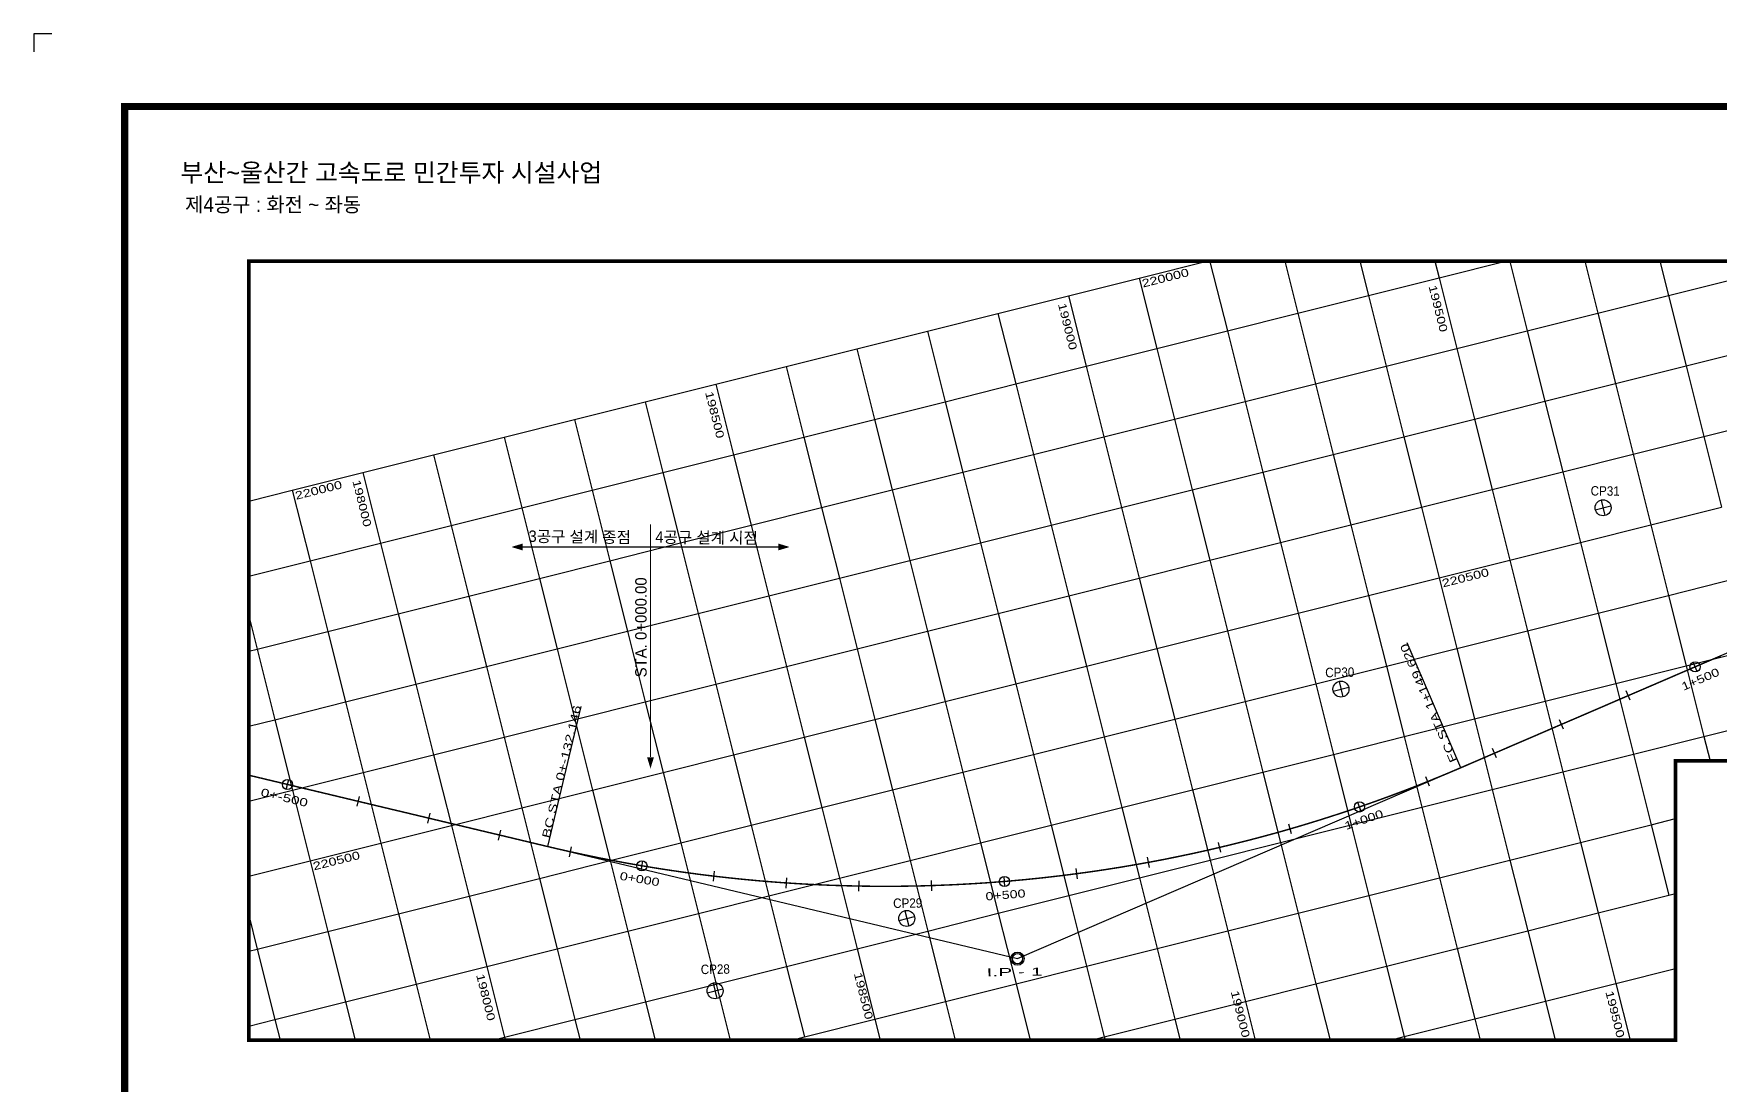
# Model space of a CAD drawing. Header units: millimetres. Extents: x 0 to 1450, y 0 to 594.
# Drawn here: x 0 to 463.7, y 304.9 to 594 of the extents above; entities that cross this region are included whole.
import ezdxf
from ezdxf.enums import TextEntityAlignment as Align

# ---------------------------------------------------------------- set-up
doc = ezdxf.new("R2010")
doc.units = ezdxf.units.MM
doc.header["$LTSCALE"] = 10
for name, color, linetype in [('CA-ALGN-CNTL', 2, 'Continuous'), ('CA-ALGN-IPLN', 1, 'Continuous'), ('CA-ALGN-STSM', 2, 'Continuous'), ('CA-ALGN-SUBL', 1, 'Continuous'), ('CA-ALGN-SUBT', 2, 'Continuous'), ('CA-ALGN-TEXT', 3, 'Continuous'), ('CV-GRID-BORD', 4, 'Continuous'), ('CV-GRID-LINE', 1, 'Continuous'), ('CV-GRID-TEXT', 4, 'Continuous'), ('CX-BORD', 3, 'Continuous'), ('CX-BORD-LIN1', 4, 'Continuous'), ('CX-BORD-LIN2', 3, 'Continuous'), ('CX-BORD-TEX2', 7, 'Continuous'), ('CX-BORD-TEX3', 6, 'Continuous'), ('CX-MISC', 2, 'Continuous'), ('CZ-LIN1', 7, 'Continuous'), ('CZ-TEX1', 6, 'Continuous')]:
    doc.layers.add(name, color=color, linetype=linetype)
doc.styles.add('GHG1', font='Dotum.ttf')
doc.styles.add('RP2', font='Dotum.ttf')
doc.styles.add('TB_TEXT', font='Dotum.ttf')
doc.styles.add('TB_WBTXT', font='Dotum.ttf')
doc.styles.add('TB_WMTXT', font='Dotum.ttf')

# ---------------------------------------------------------------- blocks, each defined once
blk = doc.blocks.new('CXBLKA1-KHCA-부산~울산409_K2H(가1450)')
at = {"layer": 'CX-BORD-LIN1', "const_width": 2}
blk.add_lwpolyline([(1430, 20), (25, 20), (25, 574), (1430, 574)], close=True, dxfattribs=at)
at = {"layer": 'CX-MISC'}
blk.add_lwpolyline([(5, 594), (0, 594), (0, 589)], dxfattribs=at)
at = {"layer": 'CX-BORD-LIN1', "style": 'TB_TEXT'}
for tag, height, p in [('TR_RNUM4', 3, (310.11, 46.64)), ('TR_RDAT4', 3.5, (342.5, 47)), ('TR_DGN4', 3.5, (1093.12, 47)), ('TR_CHK4', 3.5, (1133.12, 47)), ('TR_APP4', 3.5, (1173.12, 47)), ('TR_RNUM3', 3, (310.11, 40.64)), ('TR_RDAT3', 3.5, (342.5, 41)), ('TR_DGN3', 3.5, (1093.12, 41)), ('TR_CHK3', 3.5, (1133.12, 41)), ('TR_APP3', 3.5, (1173.12, 41)), ('TR_RNUM2', 3, (310.11, 34.64)), ('TR_RDAT2', 3.5, (342.5, 35)), ('TR_DGN2', 3.5, (1093.12, 35)), ('TR_CHK2', 3.5, (1133.12, 35)), ('TR_APP2', 3.5, (1173.12, 35)), ('TR_RNUM1', 3, (310.11, 28.64)), ('TR_RDAT1', 3.5, (342.5, 29)), ('TR_DGN1', 3.5, (1093.12, 29)), ('TR_CHK1', 3.5, (1133.12, 29)), ('TR_APP1', 3.5, (1173.12, 29))]:
    blk.add_attdef(tag, text='', height=height, dxfattribs=at).set_placement(p, align=Align.MIDDLE_CENTER)
for tag, p in [('TR_RCON4', (367.3, 47)), ('TR_RCON3', (367.3, 41)), ('TR_RCON2', (367.3, 35)), ('TR_RCON1', (367.3, 29))]:
    blk.add_attdef(tag, text='', height=3.5, dxfattribs=at).set_placement(p, align=Align.MIDDLE_LEFT)
at = {"layer": 'CX-BORD-LIN2', "style": 'TB_TEXT'}
blk.add_attdef('TD_VERSION', text='', height=3, rotation=90, dxfattribs=at).set_placement((1434.5, 68.01), align=Align.MIDDLE_CENTER)
at = {"layer": 'CX-BORD-TEX2', "style": 'TB_WMTXT'}
for tag, height, p in [('TB_CNAME', 5, (40.34, 551.83)), ('TB_CSCOP', 4, (41.63, 543.83))]:
    blk.add_attdef(tag, text='', height=height, dxfattribs=at).set_placement(p, align=Align.BOTTOM_LEFT)
at = {"layer": 'CX-BORD-TEX2', "style": 'TB_WBTXT'}
for tag, height, p in [('TB_MTITIL', 10, (727.5, 553.33)), ('TB_STITL', 7, (727.5, 538.33))]:
    blk.add_attdef(tag, text='', height=height, dxfattribs=at).set_placement(p, align=Align.MIDDLE_CENTER)
at = {"layer": 'CX-BORD-TEX3', "style": 'TB_TEXT'}
for tag, height, p in [('TD_DCOMP', 4.5, (242.5, 45)), ('TD_CSECT', 4.5, (1245, 45)), ('TD_DNAME_TOP', 4.5, (1389, 45)), ('TD_CCOMP', 4.5, (242.5, 35)), ('TD_HSCAL', 4.5, (1260.7, 35.24)), ('TD_VSCAL', 4.5, (1289.78, 35.24)), ('TD_DNAME_MAIN', 4.5, (1389, 39.01)), ('TD_DNAME_BOT', 3, (1389, 33.65)), ('TD_CNAME', 4.5, (90, 25.75)), ('TD_CSTEP', 4.5, (278.24, 25.53)), ('TD_FIELD', 4.5, (207.5, 25.53)), ('TD_DWGCODE', 4.5, (1275, 25.39)), ('TD_DWGNO', 4.5, (1389, 25.39))]:
    blk.add_attdef(tag, text='', height=height, dxfattribs=at).set_placement(p, align=Align.MIDDLE_CENTER)
at = {"layer": 'CX-BORD-TEX3', "style": 'TB_TEXT', "width": 0.9}
blk.add_attdef('TD_CDIST', text='', height=4, dxfattribs=at).set_placement((1290, 45), align=Align.MIDDLE_CENTER)

msp = doc.modelspace()

# ---------------------------------------------------------------- linework, layer by layer
at = {"layer": 'CA-ALGN-CNTL', "const_width": 0.4}
msp.add_lwpolyline([(59.12, 390.16), (61.98, 389.48), (65.87, 388.55), (69.76, 387.62), (73.65, 386.69), (77.54, 385.77), (81.43, 384.84), (85.32, 383.91), (89.21, 382.98), (93.1, 382.05), (97, 381.12), (100.89, 380.2), (104.78, 379.27), (108.67, 378.34), (112.56, 377.41), (116.45, 376.48), (120.34, 375.55), (124.23, 374.62), (128.12, 373.7), (132.01, 372.77), (135.9, 371.84), (139.79, 370.91), (141.32, 370.55), (143.69, 369.99), (147.59, 369.1), (151.5, 368.26), (155.41, 367.45), (159.34, 366.68), (163.27, 365.95), (167.21, 365.26), (168.2, 365.1), (170.17, 364.77), (171.16, 364.61), (174.4, 364.11), (174.93, 364.03), (175.11, 364), (175.71, 363.92), (179.07, 363.43), (179.47, 363.38), (179.71, 363.35), (182.44, 362.98), (182.9, 362.92), (183.04, 362.9), (187.01, 362.41), (187.11, 362.4), (187.3, 362.37), (190.98, 361.96), (193.57, 361.69), (193.65, 361.68), (194.96, 361.55), (198.12, 361.25), (198.42, 361.22), (198.94, 361.17), (202.93, 360.84), (205.24, 360.67), (205.3, 360.66), (206.92, 360.55), (208.31, 360.46), (210.19, 360.34), (210.77, 360.3), (210.91, 360.3), (212.17, 360.23), (214.9, 360.08), (218.9, 359.91), (222.9, 359.78), (226.9, 359.69), (228.44, 359.66), (229, 359.65), (229.38, 359.65), (230.64, 359.63), (230.86, 359.63), (230.9, 359.63), (231.02, 359.63), (231.38, 359.63), (234.74, 359.62), (234.9, 359.62), (238.1, 359.64), (238.36, 359.64), (238.9, 359.65), (242, 359.7), (242.06, 359.7), (242.48, 359.71), (242.5, 359.71), (242.9, 359.71), (243.28, 359.72), (243.36, 359.72), (245.49, 359.78), (245.55, 359.78), (246.89, 359.82), (247.89, 359.85), (247.97, 359.86), (250.63, 359.96), (250.69, 359.96), (250.89, 359.97), (253.39, 360.08), (253.39, 360.08), (254.89, 360.16), (256.28, 360.23), (256.36, 360.24), (258.52, 360.36), (258.58, 360.36), (258.88, 360.38), (260.48, 360.49), (260.54, 360.49), (261.28, 360.54), (261.35, 360.54), (262.87, 360.65), (265.58, 360.85), (265.64, 360.86), (266.86, 360.96), (267.32, 360.99), (267.38, 361), (269.37, 361.17), (269.43, 361.18), (270.84, 361.3), (270.98, 361.32), (271.04, 361.32), (271.84, 361.4), (272.24, 361.43), (272.84, 361.49), (273.11, 361.52), (274.83, 361.69), (276.81, 361.9), (276.89, 361.91), (277.49, 361.97), (277.77, 362), (278.8, 362.12), (282.78, 362.58), (286.74, 363.09), (290.71, 363.63), (294.66, 364.22), (298.61, 364.84), (300.39, 365.14), (302.56, 365.51), (306.1, 366.14), (306.5, 366.21), (308.95, 366.67), (310.43, 366.95), (314.35, 367.74), (318.26, 368.56), (321, 369.16), (322.17, 369.42), (323.93, 369.82), (326.07, 370.32), (329.96, 371.26), (332.87, 371.99), (333.83, 372.23), (337.7, 373.25), (341.56, 374.3), (344.45, 375.12), (345.41, 375.4), (345.89, 375.54), (346.5, 375.72), (346.95, 375.85), (349.25, 376.53), (353.07, 377.7), (356.88, 378.91), (360.69, 380.15), (364.47, 381.44), (368.25, 382.76), (369.1, 383.06), (370.41, 383.54), (371.24, 383.84), (372.01, 384.12), (372.67, 384.36), (375.76, 385.52), (379.49, 386.95), (381.41, 387.7), (383.21, 388.42), (386.92, 389.93), (388.03, 390.39), (390.61, 391.48), (392.37, 392.23), (392.92, 392.47), (394.28, 393.05), (394.48, 393.14), (397.96, 394.64), (401.63, 396.22), (402.16, 396.45), (402.31, 396.51), (402.73, 396.69), (404.75, 397.56), (405.3, 397.8), (405.4, 397.84), (405.58, 397.92), (405.63, 397.94), (405.73, 397.98), (406.06, 398.13), (408.98, 399.38), (409.62, 399.66), (412.65, 400.96), (416.32, 402.55), (420, 404.13), (421.47, 404.76), (422.66, 405.28), (423.4, 405.59), (423.67, 405.71), (427.35, 407.29), (429.73, 408.32), (429.92, 408.4), (430.01, 408.44), (431.02, 408.87), (431.3, 408.99), (431.85, 409.23), (434.14, 410.22), (434.62, 410.43), (434.69, 410.46), (438.07, 411.91), (438.18, 411.96), (438.37, 412.04), (442.04, 413.62), (444.43, 414.65), (445.35, 415.04), (445.72, 415.2), (446.82, 415.68), (446.85, 415.69), (447.07, 415.79), (447.22, 415.85), (449.39, 416.78), (453.06, 418.37), (456.74, 419.95), (457.56, 420.3), (460.41, 421.53), (460.78, 421.69), (463.9, 423.03)], dxfattribs=at)
at = {"layer": 'CA-ALGN-IPLN'}
msp.add_lwpolyline([(59.12, 390.16), (270.45, 339.73), (615.41, 488.28), (1114.03, 463.14)], dxfattribs=at)
at = {"layer": 'CA-ALGN-STSM', "linetype": 'Continuous'}
for p, q in [((429.3, 463.14), (433.57, 464.21)), ((430.9, 465.81), (431.97, 461.54)), ((457.29, 418.66), (456.18, 421.23)), ((457.29, 418.66), (456.18, 421.23)), ((357.26, 413.29), (361.53, 414.36)), ((358.86, 415.96), (359.93, 411.69)), ((438.92, 410.75), (437.81, 413.32)), ((420.55, 402.84), (419.44, 405.41)), ((402.18, 394.93), (401.08, 397.5)), ((383.73, 387.12), (382.69, 389.72)), ((69.44, 386.26), (70.09, 388.99)), ((69.44, 386.26), (70.09, 388.99)), ((88.89, 381.62), (89.54, 384.34)), ((364.93, 380.11), (364.02, 382.76)), ((364.93, 380.11), (364.02, 382.76)), ((108.34, 376.98), (108.99, 379.7)), ((345.8, 374.05), (345.02, 376.74)), ((127.8, 372.33), (128.45, 375.06)), ((326.39, 368.96), (325.75, 371.68)), ((147.28, 367.74), (147.89, 370.47)), ((166.98, 363.88), (167.45, 366.64)), ((166.98, 363.88), (167.45, 366.64)), ((306.75, 364.83), (306.24, 367.59)), ((186.84, 361.02), (187.17, 363.8)), ((206.82, 359.15), (207.01, 361.95)), ((266.97, 359.56), (266.75, 362.35)), ((266.97, 359.56), (266.75, 362.35)), ((286.93, 361.7), (286.56, 364.48)), ((226.87, 358.29), (226.92, 361.09)), ((246.94, 358.42), (246.85, 361.22)), ((239.48, 352.91), (240.55, 348.64)), ((237.89, 350.24), (242.15, 351.31)), ((185.17, 330.35), (189.44, 331.42)), ((186.77, 333.02), (187.84, 328.75))]:
    msp.add_line(p, q, dxfattribs=at)
for centre, radius in [((431.44, 463.68), 2.2), ((456.74, 419.95), 1.4), ((359.39, 413.82), 2.2), ((69.76, 387.62), 1.4), ((364.47, 381.44), 1.4), ((167.21, 365.26), 1.4), ((266.86, 360.96), 1.4), ((240.02, 350.78), 2.2), ((270.45, 339.73), 1.8), ((270.45, 339.73), 1.4), ((187.31, 330.89), 2.2)]:
    msp.add_circle(centre, radius, dxfattribs=at)
at = {"layer": 'CA-ALGN-SUBL', "linetype": 'Continuous'}
for p, q in [((392.37, 392.23), (377.58, 426.58)), ((141.32, 370.55), (150.51, 409.06))]:
    msp.add_line(p, q, dxfattribs=at)
at = {"layer": 'CV-GRID-BORD', "const_width": 1}
msp.add_lwpolyline([(1118.61, 317.36), (1389.19, 317.36), (1389.19, 531.46), (59.12, 531.46), (59.12, 317.36), (451.35, 317.36), (451.35, 394.08), (1118.61, 394.08), (1118.61, 317.36)], dxfattribs=at)
at = {"layer": 'CV-GRID-LINE', "linetype": 'Continuous'}
for p, q in [((303.89, 526.83), (323.29, 531.7)), ((323.29, 531.7), (328.15, 512.3)), ((343.97, 531.46), (347.55, 517.16)), ((364.59, 531.46), (366.95, 522.02)), ((385.21, 531.46), (386.35, 526.88)), ((386.35, 526.88), (405.75, 531.75)), ((405.75, 531.75), (410.62, 512.35)), ((426.45, 531.46), (430.02, 517.21)), ((447.06, 531.46), (449.42, 522.07)), ((284.49, 521.97), (303.89, 526.83)), ((303.89, 526.83), (308.75, 507.43)), ((366.95, 522.02), (386.35, 526.88)), ((386.35, 526.88), (391.22, 507.48)), ((449.42, 522.07), (468.82, 526.93)), ((265.09, 517.11), (284.49, 521.97)), ((284.49, 521.97), (289.36, 502.57)), ((347.55, 517.16), (366.95, 522.02)), ((366.95, 522.02), (371.82, 502.62)), ((430.02, 517.21), (449.42, 522.07)), ((449.42, 522.07), (454.28, 502.67)), ((245.69, 512.25), (265.09, 517.11)), ((265.09, 517.11), (269.96, 497.71)), ((328.15, 512.3), (347.55, 517.16)), ((347.55, 517.16), (352.42, 497.76)), ((410.62, 512.35), (430.02, 517.21)), ((430.02, 517.21), (434.88, 497.81)), ((226.29, 507.38), (245.69, 512.25)), ((245.69, 512.25), (250.56, 492.85)), ((308.75, 507.43), (328.15, 512.3)), ((328.15, 512.3), (333.02, 492.9)), ((391.22, 507.48), (410.62, 512.35)), ((410.62, 512.35), (415.48, 492.95)), ((206.89, 502.52), (226.29, 507.38)), ((226.29, 507.38), (231.16, 487.98)), ((289.36, 502.57), (308.75, 507.43)), ((308.75, 507.43), (313.62, 488.03)), ((371.82, 502.62), (391.22, 507.48)), ((391.22, 507.48), (396.08, 488.08)), ((454.28, 502.67), (473.68, 507.53)), ((187.49, 497.66), (206.89, 502.52)), ((206.89, 502.52), (211.76, 483.12)), ((269.96, 497.71), (289.36, 502.57)), ((289.36, 502.57), (294.22, 483.17)), ((352.42, 497.76), (371.82, 502.62)), ((371.82, 502.62), (376.68, 483.22)), ((434.88, 497.81), (454.28, 502.67)), ((454.28, 502.67), (459.14, 483.27)), ((168.09, 492.8), (187.49, 497.66)), ((187.49, 497.66), (192.36, 478.26)), ((250.56, 492.85), (269.96, 497.71)), ((269.96, 497.71), (274.82, 478.31)), ((333.02, 492.9), (352.42, 497.76)), ((352.42, 497.76), (357.28, 478.36)), ((415.48, 492.95), (434.88, 497.81)), ((434.88, 497.81), (439.74, 478.41)), ((148.69, 487.93), (168.09, 492.8)), ((168.09, 492.8), (172.96, 473.4)), ((231.16, 487.98), (250.56, 492.85)), ((250.56, 492.85), (255.42, 473.45)), ((313.62, 488.03), (333.02, 492.9)), ((333.02, 492.9), (337.88, 473.5)), ((396.08, 488.08), (415.48, 492.95)), ((415.48, 492.95), (420.34, 473.55)), ((129.29, 483.07), (148.69, 487.93)), ((148.69, 487.93), (153.56, 468.54)), ((211.76, 483.12), (231.16, 487.98)), ((231.16, 487.98), (236.02, 468.59)), ((294.22, 483.17), (313.62, 488.03)), ((313.62, 488.03), (318.48, 468.64)), ((376.68, 483.22), (396.08, 488.08)), ((396.08, 488.08), (400.94, 468.69)), ((459.14, 483.27), (478.54, 488.13)), ((109.89, 478.21), (129.29, 483.07)), ((129.29, 483.07), (134.16, 463.67)), ((192.36, 478.26), (211.76, 483.12)), ((211.76, 483.12), (216.62, 463.72)), ((274.82, 478.31), (294.22, 483.17)), ((294.22, 483.17), (299.08, 463.77)), ((357.28, 478.36), (376.68, 483.22)), ((376.68, 483.22), (381.54, 463.82)), ((439.74, 478.41), (459.14, 483.27)), ((459.14, 483.27), (464, 463.87)), ((90.49, 473.35), (109.89, 478.21)), ((109.89, 478.21), (114.76, 458.81)), ((172.96, 473.4), (192.36, 478.26)), ((192.36, 478.26), (197.22, 458.86)), ((255.42, 473.45), (274.82, 478.31)), ((274.82, 478.31), (279.68, 458.91)), ((337.88, 473.5), (357.28, 478.36)), ((357.28, 478.36), (362.14, 458.96)), ((420.34, 473.55), (439.74, 478.41)), ((439.74, 478.41), (444.6, 459.01)), ((71.09, 468.49), (90.49, 473.35)), ((90.49, 473.35), (95.36, 453.95)), ((153.56, 468.54), (172.96, 473.4)), ((172.96, 473.4), (177.82, 454)), ((236.02, 468.59), (255.42, 473.45)), ((255.42, 473.45), (260.28, 454.05)), ((318.48, 468.64), (337.88, 473.5)), ((337.88, 473.5), (342.74, 454.1)), ((400.94, 468.69), (420.34, 473.55)), ((420.34, 473.55), (425.2, 454.15)), ((59.12, 465.48), (71.09, 468.49)), ((71.09, 468.49), (75.96, 449.09)), ((134.16, 463.67), (153.56, 468.54)), ((153.56, 468.54), (158.42, 449.14)), ((216.62, 463.72), (236.02, 468.59)), ((236.02, 468.59), (240.88, 449.19)), ((299.08, 463.77), (318.48, 468.64)), ((318.48, 468.64), (323.34, 449.24)), ((381.54, 463.82), (400.94, 468.69)), ((400.94, 468.69), (405.8, 449.29)), ((114.76, 458.81), (134.16, 463.67)), ((134.16, 463.67), (139.02, 444.27)), ((197.22, 458.86), (216.62, 463.72)), ((216.62, 463.72), (221.48, 444.32)), ((279.68, 458.91), (299.08, 463.77)), ((299.08, 463.77), (303.94, 444.37)), ((362.14, 458.96), (381.54, 463.82)), ((381.54, 463.82), (386.4, 444.42)), ((444.6, 459.01), (464, 463.87)), ((95.36, 453.95), (114.76, 458.81)), ((114.76, 458.81), (119.62, 439.41)), ((177.82, 454), (197.22, 458.86)), ((197.22, 458.86), (202.08, 439.46)), ((260.28, 454.05), (279.68, 458.91)), ((279.68, 458.91), (284.54, 439.51)), ((342.74, 454.1), (362.14, 458.96)), ((362.14, 458.96), (367, 439.56)), ((425.2, 454.15), (444.6, 459.01)), ((444.6, 459.01), (449.47, 439.61)), ((75.96, 449.09), (95.36, 453.95)), ((95.36, 453.95), (100.22, 434.55)), ((158.42, 449.14), (177.82, 454)), ((177.82, 454), (182.68, 434.6)), ((240.88, 449.19), (260.28, 454.05)), ((260.28, 454.05), (265.14, 434.65)), ((323.34, 449.24), (342.74, 454.1)), ((342.74, 454.1), (347.6, 434.7)), ((405.8, 449.29), (425.2, 454.15)), ((425.2, 454.15), (430.07, 434.75)), ((59.12, 444.87), (75.96, 449.09)), ((75.96, 449.09), (80.82, 429.69)), ((139.02, 444.27), (158.42, 449.14)), ((158.42, 449.14), (163.28, 429.74)), ((221.48, 444.32), (240.88, 449.19)), ((240.88, 449.19), (245.74, 429.79)), ((303.94, 444.37), (323.34, 449.24)), ((323.34, 449.24), (328.2, 429.84)), ((386.4, 444.42), (405.8, 449.29)), ((405.8, 449.29), (410.67, 429.89)), ((119.62, 439.41), (139.02, 444.27)), ((139.02, 444.27), (143.88, 424.87)), ((202.08, 439.46), (221.48, 444.32)), ((221.48, 444.32), (226.34, 424.92)), ((284.54, 439.51), (303.94, 444.37)), ((303.94, 444.37), (308.8, 424.97)), ((367, 439.56), (386.4, 444.42)), ((386.4, 444.42), (391.27, 425.02)), ((449.47, 439.61), (468.87, 444.47)), ((100.22, 434.55), (119.62, 439.41)), ((119.62, 439.41), (124.48, 420.01)), ((182.68, 434.6), (202.08, 439.46)), ((202.08, 439.46), (206.94, 420.06)), ((265.14, 434.65), (284.54, 439.51)), ((284.54, 439.51), (289.41, 420.11)), ((347.6, 434.7), (367, 439.56)), ((367, 439.56), (371.87, 420.16)), ((430.07, 434.75), (449.47, 439.61)), ((449.47, 439.61), (454.33, 420.21)), ((59.12, 433.99), (61.42, 424.82)), ((80.82, 429.69), (100.22, 434.55)), ((100.22, 434.55), (105.08, 415.15)), ((163.28, 429.74), (182.68, 434.6)), ((182.68, 434.6), (187.54, 415.2)), ((245.74, 429.79), (265.14, 434.65)), ((265.14, 434.65), (270.01, 415.25)), ((328.2, 429.84), (347.6, 434.7)), ((347.6, 434.7), (352.47, 415.3)), ((410.67, 429.89), (430.07, 434.75)), ((430.07, 434.75), (434.93, 415.35)), ((61.42, 424.82), (80.82, 429.69)), ((80.82, 429.69), (85.68, 410.29)), ((143.88, 424.87), (163.28, 429.74)), ((163.28, 429.74), (168.14, 410.34)), ((226.34, 424.92), (245.74, 429.79)), ((245.74, 429.79), (250.61, 410.39)), ((308.8, 424.97), (328.2, 429.84)), ((328.2, 429.84), (333.07, 410.44)), ((391.27, 425.02), (410.67, 429.89)), ((410.67, 429.89), (415.53, 410.49)), ((59.12, 424.25), (61.42, 424.82)), ((61.42, 424.82), (66.28, 405.42)), ((124.48, 420.01), (143.88, 424.87)), ((143.88, 424.87), (148.74, 405.47)), ((206.94, 420.06), (226.34, 424.92)), ((226.34, 424.92), (231.21, 405.52)), ((289.41, 420.11), (308.8, 424.97)), ((308.8, 424.97), (313.67, 405.57)), ((371.87, 420.16), (391.27, 425.02)), ((391.27, 425.02), (396.13, 405.62)), ((454.33, 420.21), (473.73, 425.07)), ((105.08, 415.15), (124.48, 420.01)), ((124.48, 420.01), (129.34, 400.61)), ((187.54, 415.2), (206.94, 420.06)), ((206.94, 420.06), (211.81, 400.66)), ((270.01, 415.25), (289.41, 420.11)), ((289.41, 420.11), (294.27, 400.71)), ((352.47, 415.3), (371.87, 420.16)), ((371.87, 420.16), (376.73, 400.76)), ((434.93, 415.35), (454.33, 420.21)), ((454.33, 420.21), (459.19, 400.81)), ((85.68, 410.29), (105.08, 415.15)), ((105.08, 415.15), (109.94, 395.75)), ((168.14, 410.34), (187.54, 415.2)), ((187.54, 415.2), (192.41, 395.8)), ((250.61, 410.39), (270.01, 415.25)), ((270.01, 415.25), (274.87, 395.85)), ((333.07, 410.44), (352.47, 415.3)), ((352.47, 415.3), (357.33, 395.9)), ((415.53, 410.49), (434.93, 415.35)), ((434.93, 415.35), (439.79, 395.95)), ((66.28, 405.42), (85.68, 410.29)), ((85.68, 410.29), (90.54, 390.89)), ((148.74, 405.47), (168.14, 410.34)), ((168.14, 410.34), (173.01, 390.94)), ((231.21, 405.52), (250.61, 410.39)), ((250.61, 410.39), (255.47, 390.99)), ((313.67, 405.57), (333.07, 410.44)), ((333.07, 410.44), (337.93, 391.04)), ((396.13, 405.62), (415.53, 410.49)), ((415.53, 410.49), (420.39, 391.09)), ((59.12, 403.63), (66.28, 405.42)), ((66.28, 405.42), (71.14, 386.02)), ((129.34, 400.61), (148.74, 405.47)), ((148.74, 405.47), (153.61, 386.07)), ((211.81, 400.66), (231.21, 405.52)), ((231.21, 405.52), (236.07, 386.12)), ((294.27, 400.71), (313.67, 405.57)), ((313.67, 405.57), (318.53, 386.17)), ((376.73, 400.76), (396.13, 405.62)), ((396.13, 405.62), (400.99, 386.22)), ((459.19, 400.81), (478.59, 405.67)), ((109.94, 395.75), (129.34, 400.61)), ((129.34, 400.61), (134.21, 381.21)), ((192.41, 395.8), (211.81, 400.66)), ((211.81, 400.66), (216.67, 381.26)), ((274.87, 395.85), (294.27, 400.71)), ((294.27, 400.71), (299.13, 381.31)), ((357.33, 395.9), (376.73, 400.76)), ((376.73, 400.76), (381.59, 381.36)), ((439.79, 395.95), (459.19, 400.81)), ((459.19, 400.81), (460.88, 394.08)), ((90.54, 390.89), (109.94, 395.75)), ((109.94, 395.75), (114.81, 376.35)), ((173.01, 390.94), (192.41, 395.8)), ((192.41, 395.8), (197.27, 376.4)), ((255.47, 390.99), (274.87, 395.85)), ((274.87, 395.85), (279.73, 376.45)), ((337.93, 391.04), (357.33, 395.9)), ((357.33, 395.9), (362.19, 376.5)), ((420.39, 391.09), (439.79, 395.95)), ((439.79, 395.95), (444.65, 376.55)), ((71.14, 386.02), (90.54, 390.89)), ((90.54, 390.89), (95.41, 371.49)), ((153.61, 386.07), (173.01, 390.94)), ((173.01, 390.94), (177.87, 371.54)), ((236.07, 386.12), (255.47, 390.99)), ((255.47, 390.99), (260.33, 371.59)), ((318.53, 386.17), (337.93, 391.04)), ((337.93, 391.04), (342.79, 371.64)), ((400.99, 386.22), (420.39, 391.09)), ((420.39, 391.09), (425.25, 371.69)), ((59.12, 383.01), (71.14, 386.02)), ((71.14, 386.02), (76.01, 366.62)), ((134.21, 381.21), (153.61, 386.07)), ((153.61, 386.07), (158.47, 366.67)), ((216.67, 381.26), (236.07, 386.12)), ((236.07, 386.12), (240.93, 366.72)), ((299.13, 381.31), (318.53, 386.17)), ((318.53, 386.17), (323.39, 366.77)), ((381.59, 381.36), (400.99, 386.22)), ((400.99, 386.22), (405.85, 366.82)), ((114.81, 376.35), (134.21, 381.21)), ((134.21, 381.21), (139.07, 361.81)), ((197.27, 376.4), (216.67, 381.26)), ((216.67, 381.26), (221.53, 361.86)), ((279.73, 376.45), (299.13, 381.31)), ((299.13, 381.31), (303.99, 361.91)), ((362.19, 376.5), (381.59, 381.36)), ((381.59, 381.36), (386.45, 361.96)), ((95.41, 371.49), (114.81, 376.35)), ((114.81, 376.35), (119.67, 356.95)), ((177.87, 371.54), (197.27, 376.4)), ((197.27, 376.4), (202.13, 357)), ((260.33, 371.59), (279.73, 376.45)), ((279.73, 376.45), (284.59, 357.05)), ((342.79, 371.64), (362.19, 376.5)), ((362.19, 376.5), (367.05, 357.1)), ((425.25, 371.69), (444.65, 376.55)), ((444.65, 376.55), (451.35, 378.23)), ((444.65, 376.55), (449.52, 357.15)), ((76.01, 366.62), (95.41, 371.49)), ((95.41, 371.49), (100.27, 352.09)), ((158.47, 366.67), (177.87, 371.54)), ((177.87, 371.54), (182.73, 352.14)), ((240.93, 366.72), (260.33, 371.59)), ((260.33, 371.59), (265.19, 352.19)), ((323.39, 366.77), (342.79, 371.64)), ((342.79, 371.64), (347.65, 352.24)), ((405.85, 366.82), (425.25, 371.69)), ((425.25, 371.69), (430.12, 352.29)), ((59.12, 362.39), (76.01, 366.62)), ((76.01, 366.62), (80.87, 347.22)), ((139.07, 361.81), (158.47, 366.67)), ((158.47, 366.67), (163.33, 347.27)), ((221.53, 361.86), (240.93, 366.72)), ((240.93, 366.72), (245.79, 347.32)), ((303.99, 361.91), (323.39, 366.77)), ((323.39, 366.77), (328.25, 347.37)), ((386.45, 361.96), (405.85, 366.82)), ((405.85, 366.82), (410.72, 347.42)), ((119.67, 356.95), (139.07, 361.81)), ((139.07, 361.81), (143.93, 342.41)), ((202.13, 357), (221.53, 361.86)), ((221.53, 361.86), (226.39, 342.46)), ((284.59, 357.05), (303.99, 361.91)), ((303.99, 361.91), (308.85, 342.51)), ((367.05, 357.1), (386.45, 361.96)), ((386.45, 361.96), (391.32, 342.56)), ((265.19, 352.19), (284.59, 357.05)), ((284.59, 357.05), (289.46, 337.65)), ((347.65, 352.24), (367.05, 357.1)), ((367.05, 357.1), (371.92, 337.7)), ((430.12, 352.29), (449.52, 357.15)), ((449.52, 357.15), (451.35, 357.61)), ((100.27, 352.09), (119.67, 356.95)), ((119.67, 356.95), (124.53, 337.55)), ((182.73, 352.14), (202.13, 357)), ((202.13, 357), (206.99, 337.6)), ((59.12, 351.72), (61.47, 342.36)), ((80.87, 347.22), (100.27, 352.09)), ((100.27, 352.09), (105.13, 332.69)), ((163.33, 347.27), (182.73, 352.14)), ((182.73, 352.14), (187.59, 332.74)), ((245.79, 347.32), (265.19, 352.19)), ((265.19, 352.19), (270.06, 332.79)), ((328.25, 347.37), (347.65, 352.24)), ((347.65, 352.24), (352.52, 332.84)), ((410.72, 347.42), (430.12, 352.29)), ((430.12, 352.29), (434.98, 332.89)), ((61.47, 342.36), (80.87, 347.22)), ((80.87, 347.22), (85.73, 327.82)), ((143.93, 342.41), (163.33, 347.27)), ((163.33, 347.27), (168.19, 327.87)), ((226.39, 342.46), (245.79, 347.32)), ((245.79, 347.32), (250.66, 327.92)), ((308.85, 342.51), (328.25, 347.37)), ((328.25, 347.37), (333.12, 327.97)), ((391.32, 342.56), (410.72, 347.42)), ((410.72, 347.42), (415.58, 328.02)), ((59.12, 341.77), (61.47, 342.36)), ((61.47, 342.36), (66.33, 322.96)), ((124.53, 337.55), (143.93, 342.41)), ((143.93, 342.41), (148.79, 323.01)), ((206.99, 337.6), (226.39, 342.46)), ((226.39, 342.46), (231.26, 323.06)), ((289.46, 337.65), (308.85, 342.51)), ((308.85, 342.51), (313.72, 323.11)), ((371.92, 337.7), (391.32, 342.56)), ((391.32, 342.56), (396.18, 323.16)), ((105.13, 332.69), (124.53, 337.55)), ((124.53, 337.55), (129.39, 318.15)), ((187.59, 332.74), (206.99, 337.6)), ((206.99, 337.6), (211.86, 318.2)), ((270.06, 332.79), (289.46, 337.65)), ((289.46, 337.65), (294.32, 318.25)), ((352.52, 332.84), (371.92, 337.7)), ((371.92, 337.7), (376.78, 318.3)), ((434.98, 332.89), (451.35, 336.99)), ((85.73, 327.82), (105.13, 332.69)), ((105.13, 332.69), (108.97, 317.36)), ((168.19, 327.87), (187.59, 332.74)), ((187.59, 332.74), (191.45, 317.36)), ((250.66, 327.92), (270.06, 332.79)), ((270.06, 332.79), (273.92, 317.36)), ((333.12, 327.97), (352.52, 332.84)), ((352.52, 332.84), (356.4, 317.36)), ((415.58, 328.02), (434.98, 332.89)), ((434.98, 332.89), (438.87, 317.36)), ((66.33, 322.96), (85.73, 327.82)), ((85.73, 327.82), (88.35, 317.36)), ((148.79, 323.01), (168.19, 327.87)), ((168.19, 327.87), (170.83, 317.36)), ((231.26, 323.06), (250.66, 327.92)), ((250.66, 327.92), (253.3, 317.36)), ((313.72, 323.11), (333.12, 327.97)), ((333.12, 327.97), (335.78, 317.36)), ((396.18, 323.16), (415.58, 328.02)), ((415.58, 328.02), (418.25, 317.36)), ((59.12, 321.15), (66.33, 322.96)), ((66.33, 322.96), (67.74, 317.36)), ((129.39, 318.15), (148.79, 323.01)), ((148.79, 323.01), (150.21, 317.36)), ((211.86, 318.2), (231.26, 323.06)), ((231.26, 323.06), (232.69, 317.36)), ((294.32, 318.25), (313.72, 323.11)), ((313.72, 323.11), (315.16, 317.36)), ((376.78, 318.3), (396.18, 323.16)), ((396.18, 323.16), (397.63, 317.36)), ((126.23, 317.36), (129.39, 318.15)), ((129.39, 318.15), (129.59, 317.36)), ((208.49, 317.36), (211.86, 318.2)), ((290.76, 317.36), (294.32, 318.25)), ((294.32, 318.25), (294.54, 317.36)), ((373.02, 317.36), (376.78, 318.3)), ((376.78, 318.3), (377.02, 317.36))]:
    msp.add_line(p, q, dxfattribs=at)
at = {"layer": 'CZ-LIN1', "flags": 128}
for points in [[(169.56, 459.17, 0.314, 0.314, 0), (169.56, 395.13, 0.314, 0.314, 0)], [(169.56, 452.9, 0.314, 0.314, 0), (134.44, 452.9, 0.314, 0.314, 0)], [(169.56, 452.9, 0.314, 0.314, 0), (204.68, 452.9, 0.314, 0.314, 0)]]:
    msp.add_lwpolyline(points, format="xyseb", dxfattribs=at)
at = {"layer": 'CZ-LIN1'}
for points in [[(131.3, 452.9), (134.44, 452.9), (134.44, 453.85)], [(131.3, 452.9), (134.44, 452.9), (134.44, 451.95)], [(207.82, 452.9), (204.68, 452.9), (204.68, 453.85)], [(207.82, 452.9), (204.68, 452.9), (204.68, 451.95)], [(169.56, 391.98), (169.56, 395.12), (168.61, 395.12)], [(169.56, 391.98), (169.56, 395.12), (170.51, 395.12)]]:
    msp.add_solid(points, dxfattribs=at)

# ---------------------------------------------------------------- block references
at = {"layer": 'CX-BORD'}
ref = msp.add_blockref('CXBLKA1-KHCA-부산~울산409_K2H(가1450)', (0, 0), dxfattribs=at)
ref.add_attrib('TB_CNAME', '부산~울산간 고속도로 민간투자 시설사업', dxfattribs={"layer": 'CX-BORD-TEX2', "height": 5, "style": 'TB_WMTXT'}).set_placement((40.34, 551.83), align=Align.BOTTOM_LEFT)
ref.add_attrib('TB_CSCOP', '제4공구 : 화전 ~ 좌동', dxfattribs={"layer": 'CX-BORD-TEX2', "height": 4, "style": 'TB_WMTXT'}).set_placement((41.63, 543.83), align=Align.BOTTOM_LEFT)

# ---------------------------------------------------------------- texts
at = {"layer": 'CA-ALGN-SUBT', "style": 'RP2'}
for s, rotation, width, p, p2 in [('EC STA 1+149.620', 113.2974, 1.287477, (391.5, 394.25), (377.58, 426.58)), ('BC STA 0+-132.146', 76.5775, 1.276516, (141.83, 372.69), (150.51, 409.06))]:
    msp.add_text(s, height=2.2, rotation=rotation, dxfattribs=dict(at, width=width)).set_placement(p, p2, align=Align.FIT)
at = {"layer": 'CA-ALGN-TEXT', "style": 'RP2'}
for s, height, rotation, width, p, p2 in [('CP31', 2.6, 359.3155, 0.875557, (428.02, 467.05), (436.02, 466.96)), ('CP30', 2.6, 0.9263, 0.875557, (355.08, 417.08), (363.08, 417.21)), ('1+500', 2.2, 23.2974, 1.23492, (453.58, 413.37), (463.69, 417.72)), ('0+-500', 2.2, 346.5775, 1.232441, (62.23, 384.49), (75.07, 381.42)), ('1+000', 2.2, 19.0111, 1.23492, (360.84, 375.11), (371.24, 378.69)), ('0+000', 2.2, 350.3632, 1.23492, (160.99, 361.45), (171.83, 359.61)), ('0+500', 2.2, 4.6872, 1.23492, (261.77, 355.72), (272.73, 356.62)), ('CP29', 2.6, 0.6116, 0.875557, (236.28, 353.66), (244.28, 353.74)), ('CP28', 2.6, 0.9848, 0.875557, (183.41, 335.47), (191.4, 335.6)), ('I.P - 1', 2.2, 0.8394, 1.616735, (261.97, 334.87), (277.36, 335.1))]:
    msp.add_text(s, height=height, rotation=rotation, dxfattribs=dict(at, width=width)).set_placement(p, p2, align=Align.FIT)
at = {"layer": 'CV-GRID-TEXT', "style": 'RP2', "width": 1.234506}
for s, rotation, p, p2 in [('220000', 14.071, (304.96, 524.22), (317.77, 527.43)), ('199500', 284.071, (383.44, 524.59), (386.65, 511.78)), ('199000', 284.071, (281.57, 519.67), (284.78, 506.87)), ('198500', 284.071, (184.57, 495.36), (187.78, 482.56)), ('220000', 14.071, (72.16, 465.87), (84.97, 469.08)), ('198000', 284.071, (87.58, 471.05), (90.78, 458.24)), ('220500', 14.071, (387.47, 441.8), (400.28, 445.01)), ('220500', 14.071, (77.07, 364), (89.88, 367.21)), ('198000', 284.071, (121.61, 335.25), (124.82, 322.45)), ('198500', 284.071, (225.47, 335.62), (228.68, 322.82)), ('199000', 284.071, (329.07, 330.64), (332.28, 317.83)), ('199500', 284.071, (432.06, 330.59), (435.27, 317.78))]:
    msp.add_text(s, height=2.2, rotation=rotation, dxfattribs=at).set_placement(p, p2, align=Align.FIT)
at = {"layer": 'CZ-TEX1', "style": 'GHG1'}
for s, rotation, p in [('3공구 설계 종점', 359.3777, (135.99, 454.31)), ('4공구 설계 시점', 359.3777, (170.87, 454.09)), ('STA. 0+000.00', 89.9991, (168.5, 417.07))]:
    msp.add_text(s, height=3.136, rotation=rotation, dxfattribs=at).set_placement(p)

doc.saveas('drawing.dxf')
